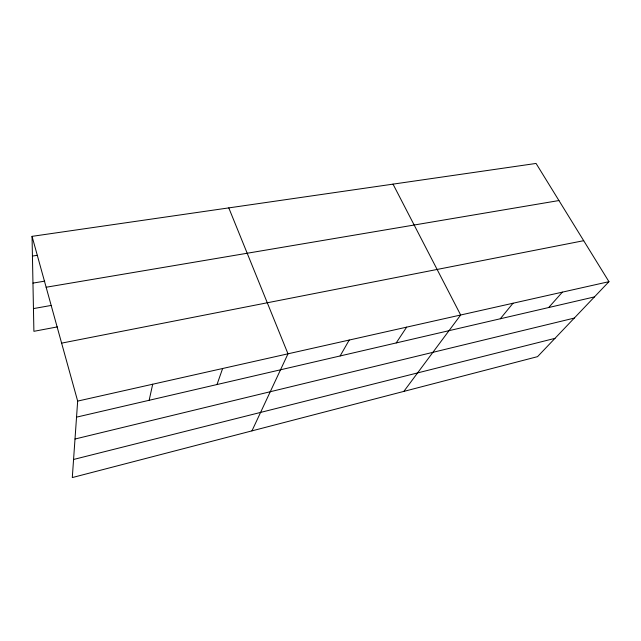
<?xml version="1.0" encoding="UTF-8"?>
<svg xmlns="http://www.w3.org/2000/svg" width="641" height="641" viewBox="0 0 641 641"><rect width="100%" height="100%" fill="white"/><g stroke="black" fill="none" stroke-linecap="round" stroke-linejoin="round"><path stroke-width="0.96" d="M32.05 236.353L77.665 401.09L72.297 477.561L537.559 356.644L608.95 281.671L536.068 163.439L32.05 236.353L33.893 331.317L57.345 326.902M149.153 400.296L152.694 384.223M216.995 384.544L222.635 368.503M251.953 430.872L287.993 353.816L228.789 207.892M340.139 355.947L349.209 340.059M396.202 342.935L406.65 327.142M403.83 391.403L460.663 315.003L393.021 184.127M500.292 318.769L513.04 303.225M548.696 307.528L562.381 292.136M73.571 459.469L554.986 338.352M75.005 439.021L574.272 318.088M76.543 417.147L594.439 296.911M77.665 401.09L608.95 281.671M61.616 343.135L583.695 240.695M33.452 308.593L51.184 305.437M46.144 287.24L558.944 200.545M32.955 283.098L44.734 281.143M32.435 256.055L37.338 255.302"/></g></svg>
